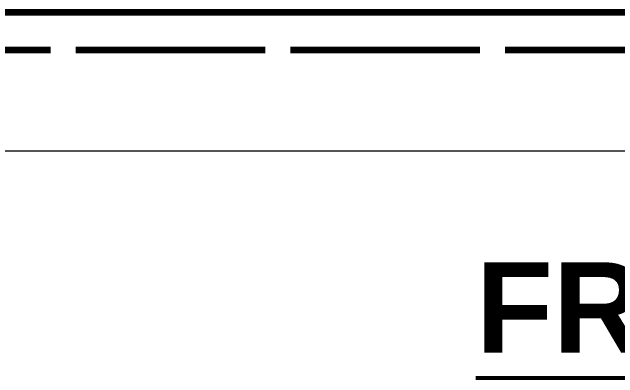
# Model space of a CAD drawing. Header units: millimetres. Extents: x 1 to 289, y 0 to 60.
# Drawn here: x 81.46 to 115.31, y 0 to 20.46 of the extents above; entities that cross this region are included whole.
import ezdxf
from ezdxf.enums import TextEntityAlignment as Align

# ---------------------------------------------------------------- set-up
doc = ezdxf.new("R2010")
doc.units = ezdxf.units.MM
doc.linetypes.add('DASH_30_4', pattern=[11.994444, 10.583333, -1.411111])
doc.layers.add('LINES', color=7, linetype='Continuous')
doc.layers.add('TEXT', color=7, linetype='Continuous')
doc.styles.add('ARIAL_BOLD', font='arialbd.ttf')

msp = doc.modelspace()

# ---------------------------------------------------------------- linework, layer by layer
at = {"layer": 'LINES', "lineweight": 106, "true_color": 0xff00ff}
msp.add_line((27.164, 20.461), (254.219, 20.461), dxfattribs=at)
at = {"layer": 'LINES', "linetype": 'DASH_30_4', "lineweight": 106, "true_color": 0x0000ff}
msp.add_line((25.047, 18.344), (256.336, 18.344), dxfattribs=at)
at = {"layer": 'LINES', "lineweight": 20}
msp.add_line((30.692, 12.7), (250.692, 12.7), dxfattribs=at)
at = {"layer": 'LINES', "lineweight": 53}
msp.add_line((107.372, 0), (174.012, 0), dxfattribs=at)

# ---------------------------------------------------------------- texts
at = {"layer": 'TEXT', "style": 'ARIAL_BOLD'}
msp.add_text('FRONT ELEVATION', height=5.05178, dxfattribs=at).set_placement((140.692, 1.411), align=Align.CENTER)

doc.saveas('drawing.dxf')
